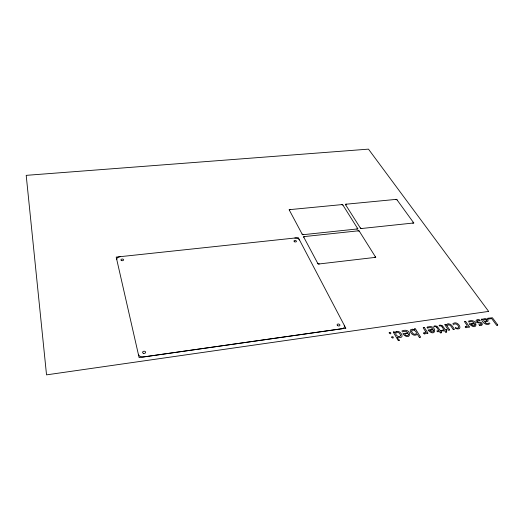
<?xml version="1.0" encoding="UTF-8"?>
<svg xmlns="http://www.w3.org/2000/svg" width="524" height="524" viewBox="0 0 524 524"><rect width="100%" height="100%" fill="white"/><g stroke="black" fill="none" stroke-linecap="round" stroke-linejoin="round"><path stroke-width="0.79" d="M425.35 331.98L425.468 331.417L423.202 327.827M452.71 323.884C457.518 319.326 464.349 331.011 455.959 328.62M489.94 323.596C487.327 326.164 482.237 323.046 481.412 319.312M469.53 323.898L474.148 323.112L472.288 321.618L469.759 321.716M453.43 324.815L453.751 324.435A3.773 2.358 20.1 0 1 454.164 324.101C456.181 323.131 458.33 325.181 458.716 327.068A1.958 1.225 20.1 0 1 457.95 328.05A2.895 1.808 20 0 1 456.162 327.926L455.389 327.71M489.246 322.83L488.827 323.138A5.423 3.282 20.7 0 1 488.289 323.439L486.272 323.544L484.864 322.221L487.942 321.232L488.054 320.288L487.202 319.26L485.145 318.579L483.665 318.828L482.84 319.673L482.46 319.155M439.204 325.371L439.754 325.162A3.249 2.057 19.5 0 1 440.094 325.096L442.328 325.568L445.361 329.766L446.297 329.629M434.036 326.125L434.593 325.915A3.249 2.063 19.3 0 1 434.927 325.849L437.167 326.321L440.173 330.533L441.116 330.395M468.829 322.188L469.268 321.933A5.653 3.471 20.6 0 1 469.759 321.716L469.838 321.684M434.782 326.825L434.933 326.766A1.526 0.969 19.3 0 1 435.241 326.688A0.989 0.629 19.2 0 1 436.191 326.838A2.869 1.827 19.2 0 1 436.898 327.683M439.957 326.072L440.101 326.007A1.526 0.963 19.4 0 1 440.409 325.928A0.989 0.629 19.4 0 1 441.359 326.079A2.862 1.814 19.4 0 1 442.073 326.924M402.419 331.928L402.93 331.653A5.679 3.734 18.3 0 1 403.46 331.43L406.087 331.319L407.869 332.871L403.008 333.683A0.675 0.445 18.1 0 0 403.061 334.05C411.268 342.395 412.342 327.546 402.668 330.709A4.952 3.249 18.2 0 0 401.954 331.037A0.812 0.531 17.9 0 0 401.829 331.116M427.735 327.042C437.082 323.891 436.643 338.497 428.226 330.343A0.675 0.432 19.1 0 1 428.141 329.982L432.942 329.177L431.069 327.631L428.54 327.755A5.666 3.635 19.3 0 0 428.023 327.972L427.505 328.26M454.131 329.406L453.371 329.511M449.481 330.1L448.714 330.199M427.754 333.329L427.145 333.415M469.308 327.159L468.738 327.238M393.714 331.934L393.812 331.921A0.832 0.55 17.5 0 1 394.14 331.902M414.877 328.843L414.805 328.849A0.812 0.531 18.4 0 0 414.582 328.908M437.154 330.978L438.916 330.723L436.931 327.677M442.354 330.212L444.103 329.95L442.105 326.917M437.684 331.797L439.446 331.535L440.278 332.812M441.64 331.214L440.71 331.351L441.542 332.622M442.891 331.024L444.64 330.768L445.479 332.033M446.828 330.441L445.898 330.579L446.736 331.849M487.706 318.264L492.409 317.767L497.767 324.932M488.316 319.096L491.682 318.605L496.483 325.122M448.072 323.93C451.243 323.328 452.965 327.173 454.295 329.19M396.786 331.423C399.157 331.011 401.246 332.969 401.928 335.098C403.146 340.476 393.007 333.985 399.419 340.148M423.851 327.533L423.654 327.559A0.766 0.491 18.7 0 0 423.366 327.631M446.081 332.151L446.363 332.111A0.766 0.485 19.9 0 0 446.586 332.052M419.809 337.305L420.097 337.266A0.799 0.524 19 0 0 420.34 337.201M465.829 326.701L465.377 326.668M424.185 332.871L423.719 332.832M424.466 333.834L424.525 333.834A2.515 1.624 19 0 0 424.813 333.827C426.064 334.207 426.228 331.469 426.785 333.277M478.805 324.566L478.975 324.605A2.921 1.782 20.7 0 0 479.303 324.67L479.368 324.683A4.238 2.581 20.6 0 0 479.925 324.749L481.373 324.402L480.881 323.413A2.81 1.716 20.8 0 0 479.617 323.085M478.857 322.961C472.982 322.529 477.181 317.433 480.266 320.354M479.565 325.43C483.868 326.576 482.781 321.402 478.897 322.129A2.685 1.631 20.5 0 1 477.678 321.821M479.86 320.577C478.969 320.105 475.864 320.4 477.685 321.802M439.309 325.987L439.112 325.653M434.147 326.753L433.931 326.38M465.43 327.317L465.168 326.937M455.441 328.207L455.258 327.867M487.739 318.69L487.779 318.749A0.747 0.445 20.8 0 0 487.923 318.906M465.771 321.605L469.491 326.937M468.377 327.1C467.598 325.535 467.657 328.037 466.563 327.631A2.509 1.552 20.4 0 1 466.203 327.644L466.15 327.644A0.871 0.537 20.4 0 1 465.829 327.664M464.546 321.782L466.982 325.286L466.891 325.869A2.089 1.297 20.3 0 1 465.947 326.852M453.044 329.38C452.133 328.175 450.162 323.413 447.627 325.214A6.452 4.048 20 0 0 447.149 326.105L449.658 329.878M423.765 333.526L423.51 333.1M445.937 324.507L446.409 325.214M444.811 324.67L448.4 330.068M424.473 327.644L427.938 333.107M415.493 328.954L420.484 336.991M414.366 329.124L414.785 329.799L412.506 329.164L410.6 329.76L410.168 330.972L410.77 332.616L412.244 334.338L414.091 335.203L416.076 335.072L417.215 333.985L419.2 337.187M394.474 332.033L394.906 332.773M393.321 332.196L398.102 340.338M497.623 325.129A1.068 0.642 21.4 0 1 497.289 325.155M497.165 325.175A1.061 0.635 21.3 0 1 496.785 325.247M481.582 319.155A0.963 0.583 20.6 0 1 482.237 319.09M479.558 325.411A0.91 0.557 20.8 0 1 479.244 325.345M469.504 323.891A0.668 0.413 20.4 0 0 469.622 324.238C478.288 332.216 477.999 318.009 468.928 321.022A4.926 3.026 20.5 0 0 468.266 321.336M464.703 321.592A0.766 0.472 20.2 0 1 464.919 321.579M465.201 321.533A0.779 0.478 20.2 0 1 465.476 321.481M444.994 324.461A0.779 0.491 19.5 0 1 445.204 324.454M445.367 324.422A0.74 0.465 19.5 0 1 445.61 324.369M446.487 325.24A4.022 2.522 19.8 0 1 447.994 323.839M446.284 329.688A0.734 0.465 19.8 0 1 446.861 330.12M446.035 332.111A0.714 0.452 19.9 0 1 445.78 332.157M442.505 330.821A0.734 0.465 19.7 0 1 442.439 330.67M442.426 330.644A0.747 0.472 19.7 0 1 442.23 330.172M441.103 330.454A0.734 0.465 19.6 0 1 441.673 330.893M441.385 332.825A0.766 0.485 19.7 0 1 441.149 332.838M440.835 332.884A0.714 0.452 19.7 0 1 440.579 332.937M437.304 331.594A0.734 0.465 19.5 0 1 437.239 331.443A0.747 0.478 19.5 0 1 437.029 330.939M426.922 327.448A0.812 0.517 18.9 0 1 427.04 327.369A4.939 3.164 19.2 0 1 427.741 327.055M425.291 332.006A2.096 1.356 18.9 0 1 424.316 333.022M423.89 327.572A0.779 0.504 18.8 0 1 424.185 327.513M424.453 333.893A0.871 0.563 19 0 1 424.132 333.853M414.91 328.869A0.806 0.524 18.4 0 1 415.159 328.817M419.77 337.266A0.753 0.491 19 0 1 419.501 337.318M393.504 331.987A0.773 0.511 17.5 0 1 393.727 331.974M394.972 332.792A4.225 2.79 17.8 0 1 396.707 331.319M399.249 340.358A0.969 0.642 18.1 0 1 398.921 340.384M398.784 340.39A0.95 0.629 18.1 0 1 398.404 340.469M395.613 199.434A1.153 0.622 12.9 0 1 397.113 199.985M345.735 204.95A1.166 0.648 11 0 1 346.384 204.177M361.809 228.477A1.212 0.701 12.1 0 1 360.25 227.868M413.272 222.268A1.199 0.668 14.1 0 1 412.722 223.08M341.497 204.648A1.166 0.655 10.7 0 1 342.991 205.212M289.471 210.386A1.179 0.681 8.4 0 1 290.217 209.587M303.638 234.634A1.231 0.734 9.4 0 1 302.086 234.012M357.407 228.169A1.212 0.701 11.9 0 1 356.752 229.008M357.912 230.861A1.218 0.707 12.1 0 1 359.484 231.47M303.9 237.411A1.238 0.747 9.6 0 1 304.654 236.54M319.332 263.932A1.29 0.806 10.9 0 1 317.695 263.258M375.223 256.531A1.277 0.766 13.5 0 1 374.575 257.461M294.796 238.027A3.727 2.266 9.1 0 1 299.479 239.927M116.773 259.596A4.009 2.535 -1.4 0 1 120.16 256.681M138.356 354.263A4.572 3.341 -2 0 0 143.635 356.923L341.858 328.745A4.271 2.895 14.1 0 0 344.235 325.24M391.618 337.089C393.753 340.273 394.028 335.091 391.618 337.076M389.162 332.864C391.507 335.995 391.349 330.788 389.162 332.864M411.648 330.998C411.851 332.766 413.619 334.79 415.545 334.207C418.879 332.53 412.362 328.063 411.648 330.998M433.695 330.814L433.151 331.679L431.802 331.875L429.667 330.428L433.394 329.878L433.695 330.814M408.569 334.489C408.628 335.543 406.925 335.871 405.995 335.465C402.321 334.364 408.53 331.823 408.569 334.489M474.986 324.775L474.508 325.548L473.198 325.738L471.024 324.323L474.633 323.793L474.986 324.775M400.539 335.615C399.707 338.714 393.314 334.089 396.648 332.38C398.594 331.784 400.316 333.853 400.539 335.615M486.829 320.583C486.934 318.736 481.648 319.182 484.373 321.546L486.822 320.655M345.788 328.194L139.109 357.578L116.204 257.101L298.287 237.654L345.788 328.194M488.637 311.407L46.531 374.863L26.2 175.35L368.47 149.137L488.637 311.407M375.728 257.33L318.134 264.076L303.501 236.665L359.025 230.743L375.728 257.33M357.866 228.896L302.486 234.759L289.104 209.692L342.572 204.543L357.866 228.896M413.783 222.975L360.709 228.595L345.316 204.281L396.642 199.336L413.783 222.975M337.587 325.607A1.421 0.963 13.9 0 0 339.886 325.371A1.421 0.963 13.9 0 0 338.065 324.009A1.421 0.963 13.9 0 0 337.587 325.607M294.481 241.747A1.244 0.76 9.1 0 0 296.433 241.4A1.244 0.76 9.1 0 0 294.698 240.451A1.244 0.76 9.1 0 0 294.481 241.747M121.607 260.611A1.336 0.845 -1.3 0 0 123.605 259.845A1.336 0.845 -1.3 0 0 121.588 259.151A1.336 0.845 -1.3 0 0 121.607 260.611M143.294 353.274A1.52 1.107 -1.9 0 0 145.633 352.351A1.52 1.107 -1.9 0 0 143.406 351.355A1.52 1.107 -1.9 0 0 143.294 353.274"/></g></svg>
